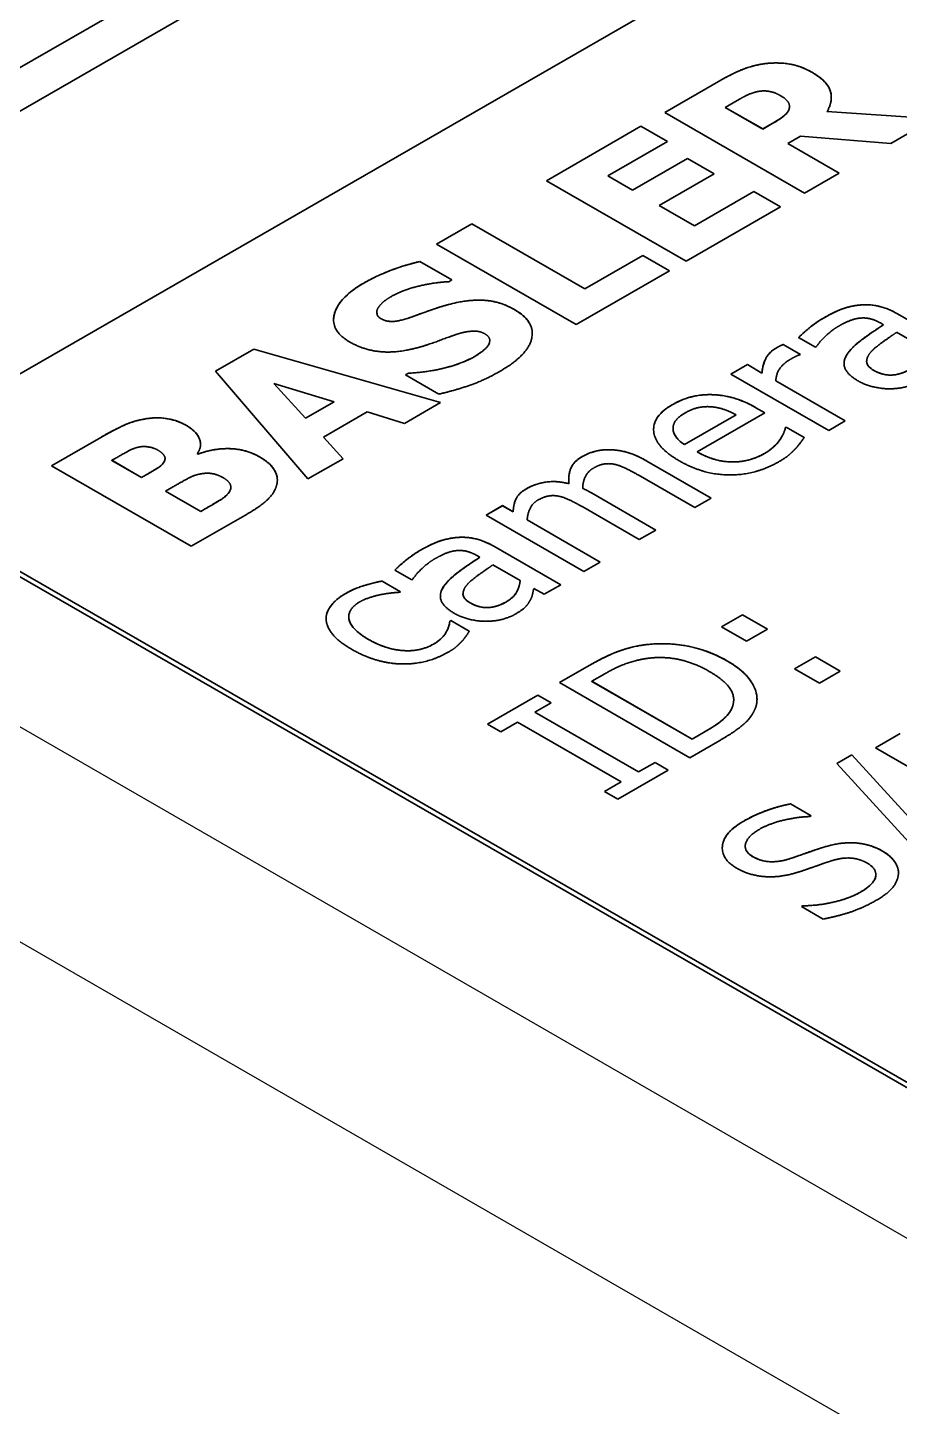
# Model space of a CAD drawing. Header units: millimetres. Extents: x 0 to 210, y 0 to 149.
# Drawn here: x 142.43 to 145.75, y 123.23 to 128.47 of the extents above; entities that cross this region are included whole.
import ezdxf

# ---------------------------------------------------------------- set-up
doc = ezdxf.new("R2010")
doc.units = ezdxf.units.MM
doc.header["$LTSCALE"] = 0.5
doc.layers.add('Sichtbar (ISO)', color=7, linetype='Continuous', lineweight=35)
doc.layers.add('Sichtbar schmal (ISO)', color=7, linetype='Continuous', lineweight=25)

msp = doc.modelspace()

# ---------------------------------------------------------------- linework, layer by layer
at = {"layer": 'Sichtbar (ISO)'}
for p, q in [((149.7785, 132.5598), (140.2326, 127.0626)), ((140.3757, 126.9801), (149.851, 132.4365)), ((142.1082, 126.9801), (149.8864, 131.4592)), ((145.2329, 128.3287), (145.2329, 128.3287)), ((144.8538, 128.1431), (145.067, 128.2659)), ((144.8539, 128.1431), (145.067, 128.2658)), ((145.1285, 128.1889), (145.0838, 128.1631)), ((145.3842, 127.8377), (144.8538, 128.1431)), ((145.0838, 128.1631), (145.2264, 128.081)), ((145.0838, 128.1631), (145.2264, 128.0809)), ((145.0838, 128.1631), (145.0838, 128.1631)), ((145.3277, 128.1658), (145.3277, 128.1659)), ((145.4701, 128.147), (145.4701, 128.1471)), ((145.4701, 128.1471), (145.8741, 128.1198)), ((145.4701, 128.147), (145.874, 128.1198)), ((144.4052, 127.8847), (144.7636, 128.0911)), ((144.4052, 127.8847), (144.7636, 128.0911)), ((144.7636, 128.0911), (144.8645, 128.0329)), ((144.7636, 128.0911), (144.7636, 128.0911)), ((144.7636, 128.0911), (144.8646, 128.033)), ((145.2264, 128.081), (145.2647, 128.103)), ((145.2264, 128.0809), (145.2647, 128.103)), ((145.2264, 128.0809), (145.2264, 128.081)), ((145.8741, 128.1198), (145.7121, 128.0265)), ((144.8646, 128.033), (144.6385, 127.9028)), ((145.37, 128.0538), (145.3218, 128.026)), ((145.3218, 128.026), (145.5165, 127.9139)), ((145.3218, 128.026), (145.3218, 128.026)), ((145.3218, 128.026), (145.5165, 127.9139)), ((145.7121, 128.0265), (145.37, 128.0538)), ((144.7318, 127.849), (144.9402, 127.9691)), ((144.7318, 127.8491), (144.9402, 127.9691)), ((144.9402, 127.9691), (145.0412, 127.9109)), ((144.9402, 127.9691), (144.9402, 127.9691)), ((144.9402, 127.9691), (145.0412, 127.911)), ((144.9355, 127.5793), (144.4052, 127.8847)), ((144.6385, 127.9028), (144.7318, 127.849)), ((144.6385, 127.9028), (144.6385, 127.9028)), ((144.6385, 127.9028), (144.7318, 127.8491)), ((145.0412, 127.911), (144.8328, 127.7909)), ((145.5165, 127.9139), (145.3842, 127.8377)), ((144.7318, 127.849), (144.7318, 127.8491)), ((144.9669, 127.7137), (145.1929, 127.8439)), ((144.9669, 127.7137), (145.1929, 127.8439)), ((145.1929, 127.8439), (145.2939, 127.7857)), ((145.1929, 127.8439), (145.1929, 127.8439)), ((145.1929, 127.8439), (145.2939, 127.7857)), ((144.8328, 127.7909), (144.9669, 127.7137)), ((144.8328, 127.7909), (144.9669, 127.7137)), ((144.8328, 127.7909), (144.8328, 127.7909)), ((145.2939, 127.7857), (144.9355, 127.5793)), ((143.9879, 127.6444), (144.1211, 127.7211)), ((143.9879, 127.6444), (144.1211, 127.7211)), ((144.1211, 127.7211), (144.5504, 127.4739)), ((144.1211, 127.7211), (144.1211, 127.7211)), ((144.1211, 127.7211), (144.5504, 127.4739)), ((144.9669, 127.7137), (144.9669, 127.7137)), ((144.5182, 127.339), (143.9879, 127.6444)), ((143.9247, 127.5778), (144.0458, 127.508)), ((143.9247, 127.5778), (143.9247, 127.5778)), ((143.9247, 127.5778), (144.0459, 127.5081)), ((144.5504, 127.4739), (144.7709, 127.6009)), ((144.5504, 127.4739), (144.7709, 127.6008)), ((144.7709, 127.6009), (144.8719, 127.5427)), ((144.7709, 127.6008), (144.7709, 127.6009)), ((144.7709, 127.6008), (144.8718, 127.5427)), ((144.0459, 127.5081), (144.0343, 127.5014)), ((144.8719, 127.5427), (144.5182, 127.339)), ((144.5504, 127.4739), (144.5504, 127.4739)), ((144.033, 127.4145), (144.033, 127.4145)), ((143.7609, 127.3858), (143.7609, 127.3858)), ((145.6849, 127.3379), (145.6729, 127.3448)), ((145.7379, 127.3795), (145.9918, 127.2333)), ((145.7379, 127.3794), (145.9917, 127.2332)), ((145.4262, 127.2527), (145.3624, 127.2894)), ((145.6849, 127.3379), (145.6849, 127.3379)), ((145.8377, 127.2499), (145.7346, 127.3093)), ((143.1485, 127.1611), (143.2938, 127.2447)), ((143.1485, 127.1611), (143.2938, 127.2447)), ((143.2938, 127.2447), (144.0033, 127.0425)), ((143.2938, 127.2447), (143.2938, 127.2447)), ((143.2938, 127.2447), (144.0033, 127.0425)), ((144.183, 127.2583), (144.183, 127.2583)), ((144.1896, 127.2782), (144.1896, 127.2782)), ((145.3042, 127.2628), (145.3692, 127.2254)), ((145.3042, 127.2628), (145.3042, 127.2628)), ((145.3042, 127.2628), (145.3692, 127.2254)), ((145.4298, 127.2547), (145.4262, 127.2527)), ((145.1053, 127.1506), (145.1679, 127.1866)), ((145.1053, 127.1506), (145.1679, 127.1866)), ((145.1679, 127.1866), (145.1679, 127.1866)), ((145.1679, 127.1866), (145.2232, 127.1547)), ((145.1679, 127.1866), (145.2232, 127.1547)), ((145.3692, 127.2254), (145.366, 127.2236)), ((145.5473, 127.2263), (145.5473, 127.2263)), ((145.6207, 127.1985), (145.6207, 127.1986)), ((143.4996, 126.7525), (143.1485, 127.1611)), ((143.8697, 127.1472), (143.8817, 127.1541)), ((143.8697, 127.1472), (143.8817, 127.1541)), ((143.996, 127.0745), (143.8697, 127.1472)), ((143.8817, 127.1541), (143.8817, 127.1541)), ((145.4767, 126.9367), (145.1053, 127.1506)), ((145.2232, 127.1547), (145.2232, 127.1547)), ((143.5993, 127.0455), (143.3699, 127.1153)), ((143.3699, 127.1153), (143.4906, 126.9829)), ((143.3699, 127.1153), (143.4906, 126.9828)), ((143.3699, 127.1153), (143.3699, 127.1153)), ((145.2758, 127.1245), (145.5393, 126.9727)), ((145.2758, 127.1244), (145.2758, 127.1245)), ((145.2758, 127.1244), (145.5393, 126.9727)), ((143.4906, 126.9829), (143.5993, 127.0455)), ((143.4906, 126.9828), (143.5993, 127.0455)), ((143.5993, 127.0455), (143.5993, 127.0455)), ((144.0033, 127.0425), (143.8662, 126.9636)), ((145.0315, 127.0725), (145.0315, 127.0725)), ((142.8812, 126.9804), (142.8812, 126.9804)), ((143.4906, 126.9828), (143.4906, 126.9829)), ((143.7248, 127.0069), (143.5581, 126.9109)), ((143.8662, 126.9636), (143.7248, 127.0069)), ((144.9292, 126.8829), (145.1253, 126.9958)), ((144.9292, 126.8828), (145.1253, 126.9958)), ((145.2341, 127.0034), (144.9769, 126.8554)), ((145.1253, 126.9958), (145.1253, 126.9958)), ((145.2, 127.0231), (145.2341, 127.0034)), ((145.2, 127.023), (145.234, 127.0034)), ((144.8855, 126.9431), (144.8855, 126.9431)), ((145.3119, 126.9466), (145.3155, 126.9487)), ((145.3119, 126.9466), (145.3155, 126.9487)), ((145.3119, 126.9466), (145.3119, 126.9466)), ((145.3155, 126.9487), (145.3836, 126.9094)), ((145.3155, 126.9487), (145.3155, 126.9487)), ((145.3155, 126.9487), (145.3837, 126.9094)), ((145.5393, 126.9727), (145.4767, 126.9367)), ((142.5262, 126.8027), (142.7132, 126.9104)), ((142.5263, 126.8027), (142.7132, 126.9103)), ((143.5581, 126.9109), (143.6329, 126.8292)), ((143.5581, 126.9108), (143.5581, 126.9109)), ((143.5581, 126.9108), (143.6328, 126.8292)), ((144.9292, 126.8828), (144.9292, 126.8829)), ((145.2926, 126.9027), (145.2926, 126.9027)), ((142.7643, 126.8285), (142.7553, 126.8233)), ((142.7553, 126.8233), (142.8679, 126.7584)), ((142.7553, 126.8232), (142.7553, 126.8233)), ((142.7553, 126.8232), (142.8679, 126.7584)), ((142.9569, 126.8304), (142.9569, 126.8304)), ((143.0785, 126.848), (143.0811, 126.8465)), ((143.0785, 126.848), (143.0785, 126.848)), ((143.0785, 126.848), (143.0811, 126.8465)), ((143.0811, 126.8465), (143.0811, 126.8465)), ((143.6329, 126.8292), (143.4996, 126.7525)), ((144.6492, 126.8634), (144.6492, 126.8635)), ((144.786, 126.8207), (145.0307, 126.6798)), ((144.786, 126.8207), (145.0307, 126.6798)), ((144.9769, 126.8553), (144.9769, 126.8554)), ((143.0566, 126.4973), (142.5262, 126.8027)), ((142.8679, 126.7584), (142.8846, 126.7681)), ((142.8679, 126.7584), (142.8846, 126.768)), ((142.9526, 126.8165), (142.9526, 126.8166)), ((144.9681, 126.6438), (144.7531, 126.7676)), ((142.8679, 126.7584), (142.8679, 126.7584)), ((142.9831, 126.7203), (142.9586, 126.7062)), ((143.2069, 126.7211), (143.2069, 126.7212)), ((144.4904, 126.7345), (144.4904, 126.7346)), ((144.5425, 126.717), (144.5425, 126.717)), ((142.9586, 126.7062), (143.0922, 126.6292)), ((142.9586, 126.7062), (143.0922, 126.6292)), ((142.9586, 126.7062), (142.9586, 126.7062)), ((143.201, 126.7037), (143.201, 126.7037)), ((144.5754, 126.6995), (144.8201, 126.5586)), ((144.5754, 126.6994), (144.8201, 126.5585)), ((145.0307, 126.6798), (144.9681, 126.6438)), ((143.2684, 126.6193), (143.0566, 126.4973)), ((143.0922, 126.6292), (143.0995, 126.6334)), ((143.0922, 126.6292), (143.0995, 126.6334)), ((143.0922, 126.6292), (143.0922, 126.6292)), ((144.1755, 126.6151), (144.2381, 126.6512)), ((144.1755, 126.6151), (144.2381, 126.6511)), ((144.5469, 126.4013), (144.1755, 126.6151)), ((144.2381, 126.6511), (144.2381, 126.6512)), ((144.2381, 126.6512), (144.279, 126.6276)), ((144.2381, 126.6511), (144.279, 126.6276)), ((144.279, 126.6276), (144.279, 126.6276)), ((144.7575, 126.5225), (144.5425, 126.6463)), ((147.5883, 123.4171), (142.1082, 126.5729)), ((144.3319, 126.5971), (144.6095, 126.4373)), ((144.3319, 126.5971), (144.3319, 126.5971)), ((144.3319, 126.5971), (144.6095, 126.4373)), ((144.8201, 126.5586), (144.7575, 126.5225)), ((142.1082, 126.5525), (147.5883, 123.3967)), ((144.1522, 126.4553), (144.1402, 126.4622)), ((144.1522, 126.4553), (144.1522, 126.4553)), ((144.2052, 126.4969), (144.4591, 126.3507)), ((144.2052, 126.4968), (144.4591, 126.3506)), ((143.8935, 126.3701), (143.8298, 126.4068)), ((144.3051, 126.3673), (144.202, 126.4267)), ((144.6095, 126.4373), (144.5469, 126.4013)), ((143.7812, 126.3649), (143.7812, 126.365)), ((143.7812, 126.365), (143.8514, 126.3246)), ((143.7812, 126.3649), (143.8514, 126.3245)), ((143.8971, 126.3722), (143.8935, 126.3701)), ((144.3051, 126.3673), (144.3051, 126.3673)), ((144.4591, 126.3507), (144.3965, 126.3146)), ((143.8514, 126.3246), (143.8478, 126.3225)), ((144.0147, 126.3437), (144.0147, 126.3437)), ((144.0881, 126.3159), (144.0881, 126.316)), ((144.3965, 126.3146), (144.3572, 126.3373)), ((143.6543, 126.2298), (143.6543, 126.2299)), ((144.0379, 126.213), (144.0415, 126.2151)), ((144.0379, 126.213), (144.0415, 126.215)), ((144.0379, 126.213), (144.0379, 126.213)), ((144.0415, 126.215), (144.0415, 126.2151)), ((144.0415, 126.2151), (144.1117, 126.1747)), ((144.0415, 126.215), (144.1117, 126.1746)), ((145.0699, 126.1916), (145.1493, 126.2373)), ((145.0699, 126.1916), (145.1493, 126.2373)), ((145.1646, 126.1371), (145.0699, 126.1916)), ((145.1493, 126.2373), (145.244, 126.1828)), ((145.1493, 126.2373), (145.1493, 126.2373)), ((145.1493, 126.2373), (145.2439, 126.1828)), ((145.244, 126.1828), (145.1646, 126.1371)), ((144.4542, 125.9793), (144.5669, 126.0442)), ((144.4542, 125.9793), (144.5669, 126.0442)), ((145.3467, 126.0322), (145.4261, 126.0779)), ((145.3467, 126.0322), (145.4261, 126.0779)), ((145.4413, 125.9777), (145.3467, 126.0322)), ((145.4261, 126.0779), (145.5207, 126.0234)), ((145.4261, 126.0779), (145.4261, 126.0779)), ((145.4261, 126.0779), (145.5207, 126.0234)), ((144.6271, 126.0133), (144.5769, 125.9844)), ((144.5769, 125.9844), (144.958, 125.7649)), ((144.5769, 125.9843), (144.5769, 125.9844)), ((144.5769, 125.9843), (144.958, 125.7649)), ((145.5207, 126.0234), (145.4413, 125.9777)), ((144.181, 125.822), (144.3728, 125.9324)), ((144.1811, 125.822), (144.3728, 125.9324)), ((144.3728, 125.9324), (144.4233, 125.9033)), ((144.3728, 125.9324), (144.3728, 125.9324)), ((144.3728, 125.9324), (144.4233, 125.9033)), ((144.9492, 125.6943), (144.4542, 125.9793)), ((144.4233, 125.9033), (144.3603, 125.867)), ((145.112, 125.8915), (145.112, 125.8915)), ((145.1159, 125.9143), (145.1159, 125.9144)), ((144.2945, 125.8292), (144.2316, 125.7929)), ((144.6884, 125.6023), (144.2945, 125.8292)), ((144.3603, 125.867), (144.7542, 125.6402)), ((144.3603, 125.867), (144.3603, 125.867)), ((144.3603, 125.867), (144.7542, 125.6402)), ((144.2316, 125.7929), (144.181, 125.822)), ((144.958, 125.7649), (145.0081, 125.7938)), ((144.958, 125.7649), (145.0081, 125.7938)), ((145.6546, 125.732), (145.7481, 125.7858)), ((145.6547, 125.732), (145.7481, 125.7858)), ((145.0631, 125.7599), (144.9492, 125.6943)), ((144.958, 125.7649), (144.958, 125.7649)), ((146.1496, 125.4469), (145.6546, 125.732)), ((144.7542, 125.6402), (144.8172, 125.6765)), ((144.7542, 125.6402), (144.8172, 125.6764)), ((144.8172, 125.6764), (144.8172, 125.6765)), ((144.8172, 125.6765), (144.8677, 125.6474)), ((144.8172, 125.6764), (144.8677, 125.6474)), ((145.507, 125.6724), (145.564, 125.7052)), ((145.507, 125.6724), (145.564, 125.7051)), ((145.9386, 125.2016), (145.507, 125.6724)), ((145.564, 125.7051), (145.564, 125.7052)), ((145.564, 125.7052), (145.9948, 125.234)), ((145.564, 125.7051), (145.9947, 125.234)), ((144.8677, 125.6474), (144.676, 125.537)), ((144.7542, 125.6402), (144.7542, 125.6402)), ((144.6255, 125.566), (144.6884, 125.6023)), ((144.6255, 125.5661), (144.6884, 125.6023)), ((144.676, 125.537), (144.6255, 125.5661)), ((144.6884, 125.6023), (144.6884, 125.6023)), ((145.3313, 125.519), (145.4099, 125.4737)), ((145.3313, 125.519), (145.3313, 125.519)), ((145.3313, 125.519), (145.4099, 125.4737)), ((145.4099, 125.4737), (145.4051, 125.471)), ((145.1597, 125.3583), (145.1597, 125.3583)), ((145.6557, 125.2507), (145.6557, 125.2507)), ((145.3734, 125.1293), (145.3783, 125.1321)), ((145.4561, 125.0817), (145.3734, 125.1293)), ((145.3735, 125.1293), (145.3783, 125.1321)), ((145.3783, 125.1321), (145.3783, 125.1321))]:
    msp.add_line(p, q, dxfattribs=at)
msp.add_ellipse((140.0912, 126.714), major_axis=(-3.4773, -6.0384), ratio=0.578093, start_param=3.160146, end_param=6.264632, dxfattribs=at)
for points, knots in [([(145.067, 128.2658), (145.1109, 128.2911), (145.1391, 128.3026), (145.1749, 128.3172), (145.2026, 128.3245), (145.2329, 128.3287)], [-0.02633194, -0.02633194, -0.02633194, -0.02633194, -0.01864917, -0.01864917, 0, 0, 0, 0]), ([(145.2329, 128.3287), (145.2518, 128.3311), (145.271, 128.332), (145.3208, 128.33), (145.3418, 128.3249), (145.3718, 128.3172), (145.3934, 128.3075), (145.4121, 128.2967)], [-0.02212042, -0.02212042, -0.02212042, -0.02212042, -0.01969715, -0.01969715, -0.01586883, -0.01586883, 0, 0, 0, 0]), ([(145.4121, 128.2967), (145.4338, 128.2843), (145.4531, 128.2701), (145.4749, 128.2443), (145.4838, 128.2302), (145.4863, 128.2066), (145.4865, 128.2037), (145.4865, 128.2007)], [-0.07820456, -0.07820456, -0.07820456, -0.07820456, -0.04380744, -0.04380744, -0.02235076, -0.02235076, -0.01924056, -0.01924056, -0.01924056, -0.01924056]), ([(145.2647, 128.103), (145.3026, 128.1248), (145.3141, 128.1371), (145.3222, 128.1462), (145.3258, 128.1525), (145.327, 128.1591)], [-0.01066356, -0.01066356, -0.01066356, -0.01066356, -0.00698815, -0.00698815, 0, 0, 0, 0]), ([(143.7111, 127.4959), (143.7531, 127.5201), (143.7919, 127.5358), (143.8493, 127.5576), (143.8862, 127.5692), (143.9247, 127.5778)], [-0.04127911, -0.04127911, -0.04127911, -0.04127911, -0.02474, -0.02474, 0, 0, 0, 0]), ([(143.5967, 127.3561), (143.5967, 127.3567), (143.5967, 127.3572), (143.5971, 127.3759), (143.6039, 127.3984), (143.642, 127.4499), (143.6738, 127.4744), (143.7111, 127.4959)], [-0.05911222, -0.05911222, -0.05911222, -0.05911222, -0.05830414, -0.05830414, -0.03162679, -0.03162679, 0, 0, 0, 0]), ([(143.901, 127.3702), (143.922, 127.3778), (143.9431, 127.3854), (143.9862, 127.4008), (144.0097, 127.408), (144.033, 127.4145)], [-0.03043191, -0.03043191, -0.03043191, -0.03043191, -0.0155326, -0.0155326, 0, 0, 0, 0]), ([(144.033, 127.4145), (144.0528, 127.4198), (144.0737, 127.4243), (144.1134, 127.4299), (144.1323, 127.4314), (144.1727, 127.4311), (144.1933, 127.4288), (144.2406, 127.417), (144.2638, 127.4068), (144.284, 127.3952)], [-0.05742272, -0.05742272, -0.05742272, -0.05742272, -0.04326426, -0.04326426, -0.03095566, -0.03095566, -0.01711897, -0.01711897, 0, 0, 0, 0]), ([(144.284, 127.3952), (144.2957, 127.3884), (144.3063, 127.3811), (144.3242, 127.3656), (144.3315, 127.3577), (144.3468, 127.3349), (144.3512, 127.3201), (144.3512, 127.3048)], [-0.12284855, -0.12284855, -0.12284855, -0.12284855, -0.10612901, -0.10612901, -0.09029004, -0.09029004, -0.0634258, -0.0634258, -0.0634258, -0.0634258]), ([(145.4591, 127.3644), (145.4903, 127.3824), (145.5147, 127.3932), (145.5545, 127.4067), (145.5758, 127.4111), (145.5987, 127.4129)], [-0.02767211, -0.02767211, -0.02767211, -0.02767211, -0.01384626, -0.01384626, 0, 0, 0, 0]), ([(145.5987, 127.4129), (145.6104, 127.4139), (145.6222, 127.414), (145.6455, 127.4123), (145.6569, 127.4105), (145.6946, 127.4015), (145.718, 127.3909), (145.7379, 127.3794)], [-0.03229113, -0.03229113, -0.03229113, -0.03229113, -0.02445745, -0.02445745, -0.01684085, -0.01684085, 0, 0, 0, 0]), ([(143.7609, 127.3858), (143.7609, 127.3849), (143.7609, 127.3841), (143.7615, 127.3775), (143.7634, 127.3737), (143.7681, 127.3671), (143.7721, 127.3637), (143.7773, 127.3608)], [-0.0078737, -0.0078737, -0.0078737, -0.0078737, -0.007410233, -0.007410233, -0.004354888, -0.004354888, 0, 0, 0, 0]), ([(143.7773, 127.3608), (143.7818, 127.3581), (143.7869, 127.3558), (143.7978, 127.3524), (143.8034, 127.3512), (143.8189, 127.3497), (143.8271, 127.3505), (143.8501, 127.3535), (143.8737, 127.3603), (143.901, 127.3702)], [-0.03159333, -0.03159333, -0.03159333, -0.03159333, -0.02802741, -0.02802741, -0.02472175, -0.02472175, -0.01934154, -0.01934154, 0, 0, 0, 0]), ([(145.3624, 127.2894), (145.3752, 127.3024), (145.396, 127.3198), (145.4183, 127.3386), (145.4376, 127.352), (145.4591, 127.3644)], [-0.02365142, -0.02365142, -0.02365142, -0.02365142, -0.01824551, -0.01824551, 0, 0, 0, 0]), ([(145.5473, 127.2263), (145.5639, 127.2522), (145.5911, 127.2726), (145.6277, 127.2999), (145.6561, 127.3193), (145.6849, 127.3379)], [-0.03594702, -0.03594702, -0.03594702, -0.03594702, -0.02593098, -0.02593098, 0, 0, 0, 0]), ([(144.1331, 127.2177), (144.1452, 127.2247), (144.1588, 127.2349), (144.1723, 127.2457), (144.179, 127.2522), (144.183, 127.2583)], [-0.01228092, -0.01228092, -0.01228092, -0.01228092, -0.00682803, -0.00682803, 0, 0, 0, 0]), ([(144.183, 127.2583), (144.1853, 127.2617), (144.1871, 127.2653), (144.1891, 127.272), (144.1896, 127.2751), (144.1896, 127.2782)], [-0.0216712, -0.0216712, -0.0216712, -0.0216712, -0.01596068, -0.01596068, -0.0111088, -0.0111088, -0.0111088, -0.0111088]), ([(145.2232, 127.1547), (145.2269, 127.1921), (145.237, 127.2114), (145.2544, 127.2334), (145.2642, 127.2421), (145.277, 127.2494)], [-0.02518167, -0.02518167, -0.02518167, -0.02518167, -0.01080812, -0.01080812, 0, 0, 0, 0]), ([(145.277, 127.2494), (145.2847, 127.2539), (145.289, 127.2561), (145.2957, 127.2594), (145.3, 127.2612), (145.3042, 127.2628)], [-0.005226401, -0.005226401, -0.005226401, -0.005226401, -0.003044022, -0.003044022, 0, 0, 0, 0]), ([(143.8817, 127.1541), (143.9461, 127.1571), (143.9945, 127.1674), (144.0662, 127.1864), (144.1024, 127.2001), (144.1331, 127.2177)], [-0.0473825, -0.0473825, -0.0473825, -0.0473825, -0.0260229, -0.0260229, 0, 0, 0, 0]), ([(145.6207, 127.1985), (145.6207, 127.1984), (145.6207, 127.1982), (145.6208, 127.1925), (145.6229, 127.1872), (145.6317, 127.1755), (145.6395, 127.1695), (145.6484, 127.1644)], [-0.01350109, -0.01350109, -0.01350109, -0.01350109, -0.01336056, -0.01336056, -0.00759544, -0.00759544, 0, 0, 0, 0]), ([(145.6484, 127.1644), (145.6543, 127.161), (145.6607, 127.1579), (145.6737, 127.1528), (145.6802, 127.1508), (145.6957, 127.1476), (145.7046, 127.1467), (145.7208, 127.1471), (145.7312, 127.1479), (145.7588, 127.1552), (145.7721, 127.1613), (145.7836, 127.1679)], [-0.04853956, -0.04853956, -0.04853956, -0.04853956, -0.03841106, -0.03841106, -0.02944003, -0.02944003, -0.01823388, -0.01823388, -0.00971851, -0.00971851, 0, 0, 0, 0]), ([(144.8118, 126.9406), (144.8118, 126.941), (144.8118, 126.9414), (144.8121, 126.9581), (144.8174, 126.9738), (144.8407, 127.006), (144.8597, 127.0211), (144.8827, 127.0343)], [-0.03684647, -0.03684647, -0.03684647, -0.03684647, -0.03641356, -0.03641356, -0.01948952, -0.01948952, 0, 0, 0, 0]), ([(144.8827, 127.0343), (144.8951, 127.0415), (144.9085, 127.0481), (144.934, 127.0581), (144.9482, 127.0628), (144.9864, 127.071), (145.0086, 127.073), (145.0315, 127.0725)], [-0.03869905, -0.03869905, -0.03869905, -0.03869905, -0.02447399, -0.02447399, -0.01373734, -0.01373734, 0, 0, 0, 0]), ([(145.0315, 127.0725), (145.0455, 127.0722), (145.0593, 127.0711), (145.0907, 127.0664), (145.1054, 127.0626), (145.1458, 127.0514), (145.1751, 127.0373), (145.2, 127.023)], [-0.0312227, -0.0312227, -0.0312227, -0.0312227, -0.02685357, -0.02685357, -0.02106877, -0.02106877, 0, 0, 0, 0]), ([(142.7132, 126.9103), (142.7647, 126.94), (142.7913, 126.9524), (142.829, 126.9684), (142.854, 126.9757), (142.8812, 126.9804)], [-0.02815327, -0.02815327, -0.02815327, -0.02815327, -0.01703231, -0.01703231, 0, 0, 0, 0]), ([(142.8812, 126.9804), (142.8978, 126.9834), (142.9149, 126.985), (142.9424, 126.9844), (142.9594, 126.9833), (143.0021, 126.9731), (143.0213, 126.965), (143.0381, 126.9554)], [-0.05073411, -0.05073411, -0.05073411, -0.05073411, -0.02776028, -0.02776028, -0.01424676, -0.01424676, 0, 0, 0, 0]), ([(143.0381, 126.9554), (143.0472, 126.9501), (143.0556, 126.9444), (143.0697, 126.9322), (143.0754, 126.9259), (143.0849, 126.912), (143.0915, 126.8997), (143.0916, 126.8845), (143.0916, 126.8845), (143.0916, 126.8845)], [-0.05873866, -0.05873866, -0.05873866, -0.05873866, -0.04356786, -0.04356786, -0.02902639, -0.02902639, -0.0132109, -0.0132109, -0.01319626, -0.01319626, -0.01319626, -0.01319626]), ([(144.8855, 126.9431), (144.886, 126.9324), (144.8896, 126.9219), (144.9025, 126.9045), (144.9118, 126.8947), (144.9292, 126.8828)], [-0.03746271, -0.03746271, -0.03746271, -0.03746271, -0.0161752, -0.0161752, 0, 0, 0, 0]), ([(145.2926, 126.9027), (145.2996, 126.914), (145.3035, 126.9218), (145.3086, 126.9338), (145.3109, 126.9404), (145.3119, 126.9466)], [-0.01283532, -0.01283532, -0.01283532, -0.01283532, -0.00646856, -0.00646856, 0, 0, 0, 0]), ([(145.2328, 126.8493), (145.252, 126.8603), (145.2633, 126.8703), (145.2779, 126.8839), (145.2863, 126.8931), (145.2926, 126.9027)], [-0.01663413, -0.01663413, -0.01663413, -0.01663413, -0.01067031, -0.01067031, 0, 0, 0, 0]), ([(143.0811, 126.8465), (143.0989, 126.8532), (143.118, 126.8588), (143.1572, 126.8659), (143.1766, 126.8677), (143.2104, 126.8675), (143.2306, 126.8665), (143.2784, 126.8546), (143.2995, 126.8454), (143.3179, 126.8349)], [-0.07700428, -0.07700428, -0.07700428, -0.07700428, -0.05326514, -0.05326514, -0.03120516, -0.03120516, -0.01560162, -0.01560162, 0, 0, 0, 0]), ([(143.3179, 126.8349), (143.3317, 126.8269), (143.3442, 126.8181), (143.3638, 126.7994), (143.3705, 126.7903), (143.3806, 126.7695), (143.3832, 126.7588), (143.3832, 126.7479)], [-0.03893306, -0.03893306, -0.03893306, -0.03893306, -0.02715307, -0.02715307, -0.01613767, -0.01613767, -0.00467434, -0.00467434, -0.00467434, -0.00467434]), ([(144.4896, 126.7501), (144.4896, 126.7584), (144.4903, 126.7667), (144.4954, 126.7923), (144.502, 126.8026), (144.5133, 126.8184), (144.5248, 126.8283), (144.5397, 126.8369)], [-0.02027731, -0.02027731, -0.02027731, -0.02027731, -0.01785925, -0.01785925, -0.01262487, -0.01262487, 0, 0, 0, 0]), ([(144.5397, 126.8369), (144.5489, 126.8422), (144.559, 126.847), (144.5786, 126.8544), (144.5896, 126.8579), (144.6175, 126.8632), (144.6332, 126.8641), (144.6492, 126.8634)], [-0.02753293, -0.02753293, -0.02753293, -0.02753293, -0.01761057, -0.01761057, -0.00963101, -0.00963101, 0, 0, 0, 0]), ([(144.6492, 126.8634), (144.6601, 126.863), (144.6709, 126.8619), (144.6948, 126.8578), (144.7064, 126.8548), (144.7394, 126.8451), (144.7638, 126.8335), (144.786, 126.8207)], [-0.02967983, -0.02967983, -0.02967983, -0.02967983, -0.02493567, -0.02493567, -0.01888334, -0.01888334, 0, 0, 0, 0]), ([(144.9769, 126.8553), (144.9891, 126.8483), (145.0023, 126.8417), (145.0288, 126.8311), (145.0421, 126.8268), (145.0787, 126.8183), (145.0982, 126.817), (145.1334, 126.8172), (145.1523, 126.8196), (145.194, 126.8299), (145.2147, 126.8389), (145.2328, 126.8493)], [-0.04894406, -0.04894406, -0.04894406, -0.04894406, -0.04234185, -0.04234185, -0.03651351, -0.03651351, -0.02718685, -0.02718685, -0.0153815, -0.0153815, 0, 0, 0, 0]), ([(142.8846, 126.768), (142.8992, 126.7764), (142.9203, 126.7887), (142.9352, 126.7981), (142.9449, 126.8043), (142.9526, 126.8165)], [-0.05768855, -0.05768855, -0.05768855, -0.05768855, -0.01354817, -0.01354817, 0, 0, 0, 0]), ([(144.279, 126.6276), (144.279, 126.6452), (144.2819, 126.668), (144.303, 126.6976), (144.3146, 126.7072), (144.3291, 126.7156)], [-0.03329667, -0.03329667, -0.03329667, -0.03329667, -0.01236247, -0.01236247, 0, 0, 0, 0]), ([(144.3291, 126.7156), (144.338, 126.7207), (144.3476, 126.7253), (144.368, 126.7329), (144.3786, 126.736), (144.4087, 126.7422), (144.4236, 126.7427), (144.4538, 126.7421), (144.4727, 126.739), (144.4904, 126.7345)], [-0.02603332, -0.02603332, -0.02603332, -0.02603332, -0.02197534, -0.02197534, -0.01812863, -0.01812863, -0.01161724, -0.01161724, 0, 0, 0, 0]), ([(144.5425, 126.717), (144.5486, 126.7139), (144.5548, 126.7107), (144.563, 126.7065), (144.5695, 126.7028), (144.5754, 126.6994)], [-0.006591695, -0.006591695, -0.006591695, -0.006591695, -0.005026853, -0.005026853, 0, 0, 0, 0]), ([(143.0995, 126.6334), (143.1156, 126.6427), (143.1525, 126.664), (143.1752, 126.6779), (143.1895, 126.6868), (143.201, 126.7037)], [-0.08583698, -0.08583698, -0.08583698, -0.08583698, -0.01894545, -0.01894545, 0, 0, 0, 0]), ([(143.9264, 126.4818), (143.9576, 126.4998), (143.9821, 126.5106), (144.0218, 126.5241), (144.0432, 126.5285), (144.066, 126.5303)], [-0.02767211, -0.02767211, -0.02767211, -0.02767211, -0.01384626, -0.01384626, 0, 0, 0, 0]), ([(144.066, 126.5303), (144.0778, 126.5313), (144.0896, 126.5314), (144.1128, 126.5297), (144.1243, 126.5279), (144.162, 126.5189), (144.1853, 126.5083), (144.2052, 126.4968)], [-0.03229113, -0.03229113, -0.03229113, -0.03229113, -0.02445745, -0.02445745, -0.01684085, -0.01684085, 0, 0, 0, 0]), ([(143.8298, 126.4068), (143.8426, 126.4198), (143.8634, 126.4372), (143.8857, 126.456), (143.9049, 126.4694), (143.9264, 126.4818)], [-0.02365142, -0.02365142, -0.02365142, -0.02365142, -0.01824551, -0.01824551, 0, 0, 0, 0]), ([(144.0147, 126.3437), (144.0312, 126.3696), (144.0584, 126.39), (144.0951, 126.4173), (144.1235, 126.4367), (144.1522, 126.4553)], [-0.03594702, -0.03594702, -0.03594702, -0.03594702, -0.02593098, -0.02593098, 0, 0, 0, 0]), ([(143.6432, 126.3183), (143.6727, 126.3353), (143.6997, 126.3439), (143.7332, 126.3542), (143.757, 126.3604), (143.7812, 126.3649)], [-0.02280451, -0.02280451, -0.02280451, -0.02280451, -0.01525855, -0.01525855, 0, 0, 0, 0]), ([(144.2509, 126.2853), (144.2604, 126.2907), (144.2687, 126.2966), (144.2825, 126.3095), (144.2878, 126.3162), (144.2955, 126.3303), (144.3032, 126.3455), (144.3051, 126.3673)], [-0.06898773, -0.06898773, -0.06898773, -0.06898773, -0.04542697, -0.04542697, -0.02270849, -0.02270849, 0, 0, 0, 0]), ([(143.5686, 126.2172), (143.5678, 126.2261), (143.5689, 126.235), (143.5754, 126.2552), (143.5815, 126.2643), (143.5994, 126.2884), (143.619, 126.3043), (143.6432, 126.3183)], [-0.03243457, -0.03243457, -0.03243457, -0.03243457, -0.02727492, -0.02727492, -0.02058794, -0.02058794, 0, 0, 0, 0]), ([(144.0881, 126.3159), (144.0881, 126.3158), (144.0881, 126.3156), (144.0882, 126.3099), (144.0902, 126.3046), (144.099, 126.2929), (144.1068, 126.2869), (144.1157, 126.2818)], [-0.01350109, -0.01350109, -0.01350109, -0.01350109, -0.01336056, -0.01336056, -0.00759544, -0.00759544, 0, 0, 0, 0]), ([(144.1157, 126.2818), (144.1216, 126.2784), (144.128, 126.2753), (144.141, 126.2702), (144.1475, 126.2682), (144.1631, 126.265), (144.172, 126.2641), (144.1882, 126.2645), (144.1985, 126.2653), (144.2262, 126.2726), (144.2395, 126.2787), (144.2509, 126.2853)], [-0.04853956, -0.04853956, -0.04853956, -0.04853956, -0.03841106, -0.03841106, -0.02944003, -0.02944003, -0.01823388, -0.01823388, -0.00971851, -0.00971851, 0, 0, 0, 0]), ([(143.6543, 126.2298), (143.6543, 126.2288), (143.6544, 126.2277), (143.6554, 126.2114), (143.6631, 126.1989), (143.684, 126.1728), (143.7059, 126.157), (143.7295, 126.1434)], [-0.03069373, -0.03069373, -0.03069373, -0.03069373, -0.02999186, -0.02999186, -0.02000025, -0.02000025, 0, 0, 0, 0]), ([(143.9758, 126.1254), (143.9858, 126.1312), (143.9947, 126.1375), (144.0131, 126.154), (144.0187, 126.1622), (144.0311, 126.1813), (144.0368, 126.1969), (144.0379, 126.213)], [-0.02431034, -0.02431034, -0.02431034, -0.02431034, -0.02116172, -0.02116172, -0.01678154, -0.01678154, 0, 0, 0, 0]), ([(143.7295, 126.1434), (143.7441, 126.135), (143.76, 126.1271), (143.7918, 126.1146), (143.8077, 126.1096), (143.8482, 126.1011), (143.8671, 126.1004), (143.8955, 126.1004), (143.9116, 126.1023), (143.9455, 126.1105), (143.9616, 126.1173), (143.9758, 126.1254)], [-0.03962674, -0.03962674, -0.03962674, -0.03962674, -0.03393945, -0.03393945, -0.02900518, -0.02900518, -0.0220567, -0.0220567, -0.01197259, -0.01197259, 0, 0, 0, 0]), ([(144.5669, 126.0442), (144.6335, 126.0825), (144.671, 126.0959), (144.7169, 126.1113), (144.7495, 126.1196), (144.7835, 126.1236)], [-0.03191119, -0.03191119, -0.03191119, -0.03191119, -0.02084103, -0.02084103, 0, 0, 0, 0]), ([(144.7835, 126.1236), (144.8136, 126.1271), (144.8439, 126.1281), (144.9016, 126.1246), (144.9326, 126.1207), (145.0129, 126.101), (145.0554, 126.0826), (145.0924, 126.0613)], [-0.07594697, -0.07594697, -0.07594697, -0.07594697, -0.05232747, -0.05232747, -0.03137371, -0.03137371, 0, 0, 0, 0]), ([(145.0924, 126.0613), (145.1202, 126.0452), (145.1442, 126.0274), (145.1848, 125.9841), (145.1945, 125.9631), (145.2027, 125.9373), (145.2044, 125.9268), (145.2044, 125.9164)], [-0.05268492, -0.05268492, -0.05268492, -0.05268492, -0.03886419, -0.03886419, -0.02267453, -0.02267453, -0.01158908, -0.01158908, -0.01158908, -0.01158908]), ([(145.0081, 125.7938), (145.0504, 125.8181), (145.0705, 125.8352), (145.0959, 125.8584), (145.1068, 125.8743), (145.112, 125.8915)], [-0.0285717, -0.0285717, -0.0285717, -0.0285717, -0.01814093, -0.01814093, 0, 0, 0, 0]), ([(145.152, 125.4527), (145.1884, 125.4736), (145.2195, 125.4861), (145.2679, 125.5038), (145.2987, 125.5126), (145.3313, 125.519)], [-0.03442682, -0.03442682, -0.03442682, -0.03442682, -0.0206597, -0.0206597, 0, 0, 0, 0]), ([(145.0726, 125.3511), (145.0726, 125.3512), (145.0726, 125.3513), (145.0727, 125.3647), (145.0761, 125.3821), (145.1045, 125.4209), (145.1262, 125.4378), (145.152, 125.4527)], [-0.04405859, -0.04405859, -0.04405859, -0.04405859, -0.04385962, -0.04385962, -0.0218712, -0.0218712, 0, 0, 0, 0]), ([(145.1597, 125.3583), (145.1597, 125.358), (145.1597, 125.3577), (145.1599, 125.3505), (145.1621, 125.3438), (145.1718, 125.3303), (145.1795, 125.3241), (145.1889, 125.3187)], [-0.01551112, -0.01551112, -0.01551112, -0.01551112, -0.01520106, -0.01520106, -0.00799889, -0.00799889, 0, 0, 0, 0]), ([(145.3305, 125.3115), (145.3571, 125.3204), (145.3878, 125.3312), (145.4143, 125.3406), (145.4375, 125.3486), (145.4581, 125.355)], [-0.01881174, -0.01881174, -0.01881174, -0.01881174, -0.0140439, -0.0140439, 0, 0, 0, 0]), ([(145.4581, 125.355), (145.4749, 125.3601), (145.4926, 125.3645), (145.5269, 125.3701), (145.5433, 125.3716), (145.5852, 125.3716), (145.6052, 125.3679), (145.6425, 125.3588), (145.6631, 125.3501), (145.6811, 125.3397)], [-0.03684111, -0.03684111, -0.03684111, -0.03684111, -0.03011801, -0.03011801, -0.0242507, -0.0242507, -0.01530085, -0.01530085, 0, 0, 0, 0]), ([(145.1889, 125.3187), (145.1965, 125.3144), (145.2048, 125.3104), (145.2221, 125.3044), (145.2309, 125.3022), (145.2462, 125.3), (145.2592, 125.2986), (145.2961, 125.3018), (145.3141, 125.3061), (145.3305, 125.3115)], [-0.05833418, -0.05833418, -0.05833418, -0.05833418, -0.03938496, -0.03938496, -0.02238487, -0.02238487, -0.01137512, -0.01137512, 0, 0, 0, 0]), ([(145.6811, 125.3397), (145.6919, 125.3335), (145.7013, 125.3267), (145.7189, 125.3106), (145.7254, 125.3021), (145.7382, 125.2816), (145.7422, 125.2677), (145.7413, 125.2534)], [-0.02935777, -0.02935777, -0.02935777, -0.02935777, -0.02270831, -0.02270831, -0.01494996, -0.01494996, -0.00001414, -0.00001414, -0.00001414, -0.00001414]), ([(145.5953, 125.1831), (145.6067, 125.1897), (145.6177, 125.1969), (145.635, 125.211), (145.642, 125.218), (145.6538, 125.2351), (145.6557, 125.2434), (145.6557, 125.2507)], [-0.03684911, -0.03684911, -0.03684911, -0.03684911, -0.0302191, -0.0302191, -0.02458235, -0.02458235, -0.01710824, -0.01710824, -0.01710824, -0.01710824]), ([(145.3783, 125.1321), (145.4015, 125.1325), (145.4245, 125.1342), (145.4718, 125.1408), (145.4937, 125.1455), (145.5432, 125.1588), (145.5715, 125.1694), (145.5953, 125.1831)], [-0.04434169, -0.04434169, -0.04434169, -0.04434169, -0.03277333, -0.03277333, -0.02019444, -0.02019444, 0, 0, 0, 0])]:
    msp.add_open_spline(points, degree=3, knots=knots, dxfattribs=at)
for points, degree in [([(145.067, 128.2659), (145.1113, 128.2913), (145.1878, 128.3225), (145.2329, 128.3287)], 2), ([(145.2329, 128.3287), (145.2793, 128.3347), (145.3691, 128.3215), (145.4121, 128.2968)], 2), ([(145.4121, 128.2968), (145.4727, 128.2619), (145.4938, 128.1864), (145.4701, 128.1471)], 2), ([(145.2024, 128.222), (145.1848, 128.2178), (145.1512, 128.202), (145.1285, 128.1889)], 2), ([(145.2922, 128.2084), (145.272, 128.2201), (145.2277, 128.2277), (145.2024, 128.222)], 2), ([(145.327, 128.1592), (145.3296, 128.1726), (145.3145, 128.1956), (145.2922, 128.2084)], 2), ([(145.2647, 128.103), (145.2922, 128.1188), (145.3244, 128.1453), (145.327, 128.1592)], 2), ([(145.327, 128.1591), (145.3274, 128.1614), (145.3277, 128.1636), (145.3277, 128.1658)], 3), ([(143.7111, 127.4959), (143.7584, 127.5232), (143.8714, 127.566), (143.9247, 127.5778)], 2), ([(144.0343, 127.5014), (143.9793, 127.4989), (143.8594, 127.4699), (143.8147, 127.4442)], 2), ([(143.6574, 127.2729), (143.583, 127.3158), (143.6165, 127.4415), (143.7111, 127.4959)], 2), ([(143.7661, 127.4024), (143.7592, 127.392), (143.7635, 127.3687), (143.7773, 127.3608)], 2), ([(143.8147, 127.4442), (143.797, 127.4341), (143.7747, 127.4152), (143.7661, 127.4024)], 2), ([(143.901, 127.3702), (143.9337, 127.3821), (143.9947, 127.4039), (144.033, 127.4145)], 2), ([(144.033, 127.4145), (144.1082, 127.4346), (144.229, 127.4269), (144.284, 127.3952)], 2), ([(144.284, 127.3952), (144.363, 127.3497), (144.3351, 127.2227), (144.2294, 127.1618)], 2), ([(145.4591, 127.3645), (145.4976, 127.3866), (145.5622, 127.41), (145.5987, 127.413)], 2), ([(145.5987, 127.413), (145.6344, 127.416), (145.703, 127.3996), (145.7379, 127.3795)], 2), ([(143.7773, 127.3608), (143.7979, 127.3489), (143.8503, 127.3519), (143.901, 127.3702)], 2), ([(145.3624, 127.2894), (145.3748, 127.3021), (145.4274, 127.3462), (145.4591, 127.3645)], 2), ([(145.5914, 127.3626), (145.5718, 127.3601), (145.5325, 127.343), (145.514, 127.3324)], 2), ([(145.6729, 127.3448), (145.6512, 127.3573), (145.6111, 127.3652), (145.5914, 127.3626)], 2), ([(144.0669, 127.3024), (144.0326, 127.291), (143.9586, 127.2628), (143.9221, 127.2526)], 2), ([(144.1705, 127.3036), (144.1503, 127.3153), (144.094, 127.3116), (144.0669, 127.3024)], 2), ([(144.183, 127.2583), (144.1907, 127.2697), (144.1881, 127.2935), (144.1705, 127.3036)], 2), ([(145.514, 127.3324), (145.4924, 127.3199), (145.4466, 127.2788), (145.4298, 127.2547)], 2), ([(145.5473, 127.2263), (145.5642, 127.2527), (145.6384, 127.3079), (145.6849, 127.3379)], 2), ([(145.7346, 127.3093), (145.7142, 127.2952), (145.6532, 127.2522), (145.6384, 127.2363)], 2), ([(143.9221, 127.2526), (143.8392, 127.2296), (143.7124, 127.2413), (143.6574, 127.2729)], 2), ([(144.1331, 127.2178), (144.1447, 127.2244), (144.177, 127.2489), (144.183, 127.2583)], 2), ([(145.2232, 127.1547), (145.2268, 127.1919), (145.2529, 127.2356), (145.277, 127.2494)], 2), ([(145.277, 127.2494), (145.2866, 127.255), (145.297, 127.2601), (145.3042, 127.2628)], 2), ([(145.6384, 127.2363), (145.6211, 127.2176), (145.6203, 127.1806), (145.6484, 127.1644)], 2), ([(143.8817, 127.1541), (143.9556, 127.1576), (144.088, 127.1918), (144.1331, 127.2178)], 2), ([(145.3295, 127.2058), (145.3042, 127.1912), (145.2766, 127.1499), (145.2758, 127.1245)], 2), ([(145.366, 127.2236), (145.3568, 127.2206), (145.3403, 127.212), (145.3295, 127.2058)], 2), ([(145.5882, 127.1247), (145.5497, 127.1469), (145.5277, 127.197), (145.5473, 127.2263)], 2), ([(145.5347, 127.1905), (145.5347, 127.2028), (145.5396, 127.2148), (145.5473, 127.2263)], 3), ([(144.2294, 127.1618), (144.1684, 127.1267), (144.0528, 127.0873), (143.996, 127.0745)], 2), ([(145.6484, 127.1644), (145.6805, 127.146), (145.7491, 127.148), (145.7836, 127.1679)], 2), ([(145.7062, 127.0947), (145.6761, 127.0949), (145.6131, 127.1104), (145.5882, 127.1247)], 2), ([(145.8189, 127.1217), (145.796, 127.1085), (145.7374, 127.0947), (145.7062, 127.0947)], 2), ([(144.9091, 126.8214), (144.8185, 126.8736), (144.8061, 126.9903), (144.8827, 127.0344)], 2), ([(144.8827, 127.0344), (144.9172, 127.0543), (144.9906, 127.0734), (145.0315, 127.0725)], 2), ([(145.0295, 127.0265), (145.0046, 127.0284), (144.9557, 127.0173), (144.9304, 127.0027)], 2), ([(145.0315, 127.0725), (145.0728, 127.0718), (145.1554, 127.0487), (145.2, 127.0231)], 2), ([(142.7132, 126.9104), (142.7716, 126.944), (142.8408, 126.9735), (142.8812, 126.9804)], 2), ([(142.8812, 126.9804), (142.925, 126.9883), (143.0046, 126.9747), (143.0381, 126.9554)], 2), ([(144.9304, 127.0027), (144.9055, 126.9884), (144.8855, 126.9598), (144.8855, 126.9431)], 2), ([(145.1253, 126.9958), (145.0993, 127.0099), (145.0519, 127.0251), (145.0295, 127.0265)], 2), ([(143.0381, 126.9554), (143.0768, 126.9331), (143.0987, 126.876), (143.0785, 126.848)], 2), ([(144.8855, 126.9431), (144.8863, 126.9265), (144.9075, 126.8976), (144.9292, 126.8829)], 2), ([(145.2926, 126.9027), (145.3014, 126.917), (145.3107, 126.9385), (145.3119, 126.9466)], 2), ([(142.8559, 126.8733), (142.8369, 126.8693), (142.8, 126.849), (142.7643, 126.8285)], 2), ([(142.9289, 126.8624), (142.916, 126.8698), (142.8756, 126.8777), (142.8559, 126.8733)], 2), ([(145.2328, 126.8494), (145.2533, 126.8611), (145.2838, 126.8893), (145.2926, 126.9027)], 2), ([(145.3837, 126.9094), (145.3772, 126.9006), (145.3572, 126.8743), (145.348, 126.8648)], 2), ([(142.9526, 126.8166), (142.9607, 126.8302), (142.9465, 126.8522), (142.9289, 126.8624)], 2), ([(142.9526, 126.8165), (142.9552, 126.821), (142.9569, 126.8257), (142.9569, 126.8304)], 3), ([(143.0811, 126.8465), (143.1408, 126.869), (143.2637, 126.8661), (143.3179, 126.8349)], 2), ([(143.3179, 126.8349), (143.3574, 126.8121), (143.387, 126.7604), (143.3819, 126.7347)], 2), ([(144.4904, 126.7346), (144.4872, 126.7692), (144.5084, 126.8189), (144.5397, 126.8369)], 2), ([(144.5397, 126.8369), (144.5638, 126.8508), (144.6179, 126.8648), (144.6492, 126.8635)], 2), ([(144.6492, 126.8635), (144.6809, 126.8623), (144.7479, 126.8427), (144.786, 126.8207)], 2), ([(145.2882, 126.8184), (145.1992, 126.7671), (145.0014, 126.7683), (144.9091, 126.8214)], 2), ([(144.9769, 126.8554), (145.0415, 126.8182), (145.1751, 126.8161), (145.2328, 126.8494)], 2), ([(145.348, 126.8648), (145.3351, 126.8514), (145.3107, 126.8314), (145.2882, 126.8184)], 2), ([(142.8846, 126.7681), (142.9186, 126.7876), (142.9448, 126.8042), (142.9526, 126.8166)], 2), ([(143.0785, 126.7688), (143.0617, 126.7646), (143.0183, 126.7406), (142.9831, 126.7203)], 2), ([(143.1782, 126.7569), (143.1533, 126.7713), (143.1055, 126.776), (143.0785, 126.7688)], 2), ([(144.583, 126.7935), (144.5638, 126.7824), (144.5433, 126.7433), (144.5425, 126.717)], 2), ([(144.6613, 126.8085), (144.6416, 126.8124), (144.6043, 126.8057), (144.583, 126.7935)], 2), ([(144.7531, 126.7676), (144.7274, 126.7824), (144.6797, 126.8053), (144.6613, 126.8085)], 2), ([(143.201, 126.7037), (143.2108, 126.7188), (143.1975, 126.7458), (143.1782, 126.7569)], 2), ([(143.201, 126.7037), (143.2046, 126.7093), (143.2069, 126.7152), (143.2069, 126.7211)], 3), ([(143.3819, 126.7347), (143.3754, 126.7037), (143.3239, 126.6513), (143.2684, 126.6193)], 2), ([(144.279, 126.6276), (144.279, 126.6558), (144.3003, 126.699), (144.3291, 126.7156)], 2), ([(144.3291, 126.7156), (144.362, 126.7346), (144.4431, 126.7466), (144.4904, 126.7346)], 2), ([(144.5425, 126.717), (144.5485, 126.714), (144.565, 126.7055), (144.5754, 126.6995)], 2), ([(143.0995, 126.6334), (143.1511, 126.6631), (143.1894, 126.6866), (143.201, 126.7037)], 2), ([(144.3725, 126.6722), (144.3524, 126.6607), (144.3331, 126.6205), (144.3319, 126.5971)], 2), ([(144.4507, 126.6872), (144.431, 126.6911), (144.3937, 126.6844), (144.3725, 126.6722)], 2), ([(144.5425, 126.6463), (144.5169, 126.6611), (144.4691, 126.684), (144.4507, 126.6872)], 2), ([(143.9264, 126.4819), (143.9649, 126.504), (144.0295, 126.5274), (144.066, 126.5304)], 2), ([(144.066, 126.5304), (144.1017, 126.5334), (144.1703, 126.517), (144.2052, 126.4969)], 2), ([(143.8298, 126.4068), (143.8422, 126.4195), (143.8947, 126.4636), (143.9264, 126.4819)], 2), ([(144.0588, 126.48), (144.0391, 126.4775), (143.9998, 126.4604), (143.9814, 126.4498)], 2), ([(144.0147, 126.3437), (144.0315, 126.3701), (144.1057, 126.4253), (144.1522, 126.4553)], 2), ([(144.1402, 126.4622), (144.1186, 126.4747), (144.0784, 126.4826), (144.0588, 126.48)], 2), ([(143.9814, 126.4498), (143.9597, 126.4373), (143.914, 126.3962), (143.8971, 126.3722)], 2), ([(144.202, 126.4267), (144.1815, 126.4126), (144.1206, 126.3696), (144.1057, 126.3537)], 2), ([(143.6432, 126.3183), (143.6737, 126.3359), (143.7479, 126.3588), (143.7812, 126.365)], 2), ([(144.1057, 126.3537), (144.0885, 126.335), (144.0877, 126.298), (144.1157, 126.2818)], 2), ([(144.2509, 126.2853), (144.2802, 126.3022), (144.3031, 126.3444), (144.3051, 126.3673)], 2), ([(143.5686, 126.2172), (143.5662, 126.244), (143.6055, 126.2966), (143.6432, 126.3183)], 2), ([(143.7776, 126.3139), (143.758, 126.31), (143.7126, 126.2955), (143.6966, 126.2862)], 2), ([(143.8478, 126.3225), (143.8354, 126.3218), (143.8001, 126.3181), (143.7776, 126.3139)], 2), ([(144.0556, 126.2421), (144.0171, 126.2643), (143.995, 126.3144), (144.0147, 126.3437)], 2), ([(144.0021, 126.3079), (144.0021, 126.3202), (144.007, 126.3322), (144.0147, 126.3437)], 3), ([(144.3572, 126.3373), (144.3552, 126.3296), (144.3496, 126.3033), (144.3436, 126.2929)], 2), ([(143.6966, 126.2862), (143.648, 126.2583), (143.6625, 126.182), (143.7295, 126.1435)], 2), ([(144.1735, 126.2121), (144.1434, 126.2123), (144.0804, 126.2278), (144.0556, 126.2421)], 2), ([(144.1157, 126.2818), (144.1478, 126.2634), (144.2164, 126.2654), (144.2509, 126.2853)], 2), ([(144.3436, 126.2929), (144.336, 126.2784), (144.3143, 126.2553), (144.2862, 126.2391)], 2), ([(143.6649, 126.1063), (143.616, 126.1345), (143.5706, 126.1906), (143.5686, 126.2172)], 2), ([(143.9758, 126.1255), (144.0062, 126.143), (144.0363, 126.1894), (144.0379, 126.213)], 2), ([(144.2862, 126.2391), (144.2634, 126.2259), (144.2048, 126.2121), (144.1735, 126.2121)], 2), ([(143.7295, 126.1435), (143.7949, 126.1058), (143.9252, 126.0964), (143.9758, 126.1255)], 2), ([(144.1117, 126.1747), (144.1069, 126.1668), (144.0913, 126.1435), (144.0829, 126.1354)], 2), ([(143.8586, 126.0502), (143.8121, 126.0506), (143.7138, 126.0781), (143.6649, 126.1063)], 2), ([(144.0315, 126.0947), (143.993, 126.0726), (143.9056, 126.0495), (143.8586, 126.0502)], 2), ([(144.0829, 126.1354), (144.0716, 126.1234), (144.0512, 126.1061), (144.0315, 126.0947)], 2), ([(144.5669, 126.0442), (144.6367, 126.0844), (144.737, 126.1181), (144.7835, 126.1237)], 2), ([(144.7835, 126.1237), (144.8629, 126.1329), (145.0202, 126.1029), (145.0924, 126.0613)], 2), ([(144.7875, 126.0715), (144.7454, 126.0652), (144.6716, 126.0389), (144.6271, 126.0133)], 2), ([(145.023, 126.0223), (144.966, 126.0551), (144.8477, 126.0798), (144.7875, 126.0715)], 2), ([(145.0924, 126.0613), (145.1601, 126.0223), (145.2143, 125.9278), (145.1987, 125.8837)], 2), ([(145.112, 125.8915), (145.1232, 125.9248), (145.0807, 125.989), (145.023, 126.0223)], 2), ([(145.0081, 125.7938), (145.0518, 125.819), (145.104, 125.8652), (145.112, 125.8915)], 2), ([(145.1987, 125.8837), (145.1846, 125.8483), (145.1232, 125.7945), (145.0631, 125.7599)], 2), ([(145.112, 125.8915), (145.1146, 125.8991), (145.1159, 125.9067), (145.1159, 125.9143)], 3), ([(145.152, 125.4527), (145.1937, 125.4767), (145.284, 125.5098), (145.3313, 125.519)], 2), ([(145.4051, 125.471), (145.3598, 125.4698), (145.2539, 125.4458), (145.2134, 125.4225)], 2), ([(145.1272, 125.2753), (145.067, 125.31), (145.0794, 125.4109), (145.152, 125.4527)], 2), ([(145.2134, 125.4225), (145.1677, 125.3961), (145.154, 125.3388), (145.1889, 125.3187)], 2), ([(145.3305, 125.3116), (145.357, 125.3204), (145.432, 125.3469), (145.4581, 125.355)], 2), ([(145.4581, 125.355), (145.5247, 125.3753), (145.635, 125.3663), (145.6811, 125.3398)], 2), ([(145.1889, 125.3187), (145.2202, 125.3007), (145.2908, 125.2984), (145.3305, 125.3116)], 2), ([(145.4861, 125.3028), (145.4569, 125.2933), (145.4099, 125.2765), (145.3742, 125.2642)], 2), ([(145.6229, 125.2943), (145.5932, 125.3113), (145.5271, 125.3157), (145.4861, 125.3028)], 2), ([(145.6811, 125.3398), (145.7104, 125.3229), (145.7429, 125.2769), (145.7413, 125.2534)], 2), ([(145.2487, 125.2423), (145.217, 125.243), (145.156, 125.2587), (145.1272, 125.2753)], 2), ([(145.3742, 125.2642), (145.3417, 125.2534), (145.2808, 125.2418), (145.2487, 125.2423)], 2), ([(145.5953, 125.1832), (145.6498, 125.2146), (145.6602, 125.2728), (145.6229, 125.2943)], 2), ([(145.7413, 125.2534), (145.7393, 125.2273), (145.7024, 125.1792), (145.657, 125.1531)], 2), ([(145.3783, 125.1321), (145.4412, 125.1333), (145.5571, 125.1612), (145.5953, 125.1832)], 2), ([(145.657, 125.1531), (145.6033, 125.1222), (145.5054, 125.0917), (145.4561, 125.0817)], 2)]:
    msp.add_open_spline(points, degree=degree, dxfattribs=at)
at = {"layer": 'Sichtbar schmal (ISO)'}
for p, q in [((145.4121, 128.2967), (145.4121, 128.2968)), ((145.067, 128.2658), (145.067, 128.2659)), ((145.327, 128.1591), (145.327, 128.1592)), ((145.2647, 128.103), (145.2647, 128.103)), ((143.7111, 127.4959), (143.7111, 127.4959)), ((144.284, 127.3952), (144.284, 127.3952)), ((145.5987, 127.4129), (145.5987, 127.413)), ((143.7773, 127.3608), (143.7773, 127.3608)), ((143.901, 127.3702), (143.901, 127.3702)), ((145.4591, 127.3644), (145.4591, 127.3645)), ((145.7379, 127.3794), (145.7379, 127.3795)), ((145.277, 127.2494), (145.277, 127.2494)), ((144.1331, 127.2177), (144.1331, 127.2178)), ((145.6484, 127.1644), (145.6484, 127.1644)), ((144.8827, 127.0343), (144.8827, 127.0344)), ((140.3757, 126.9801), (148.3262, 122.4017)), ((145.2, 127.023), (145.2, 127.0231)), ((143.0381, 126.9554), (143.0381, 126.9554)), ((142.7132, 126.9103), (142.7132, 126.9104)), ((143.3179, 126.8349), (143.3179, 126.8349)), ((144.5397, 126.8369), (144.5397, 126.8369)), ((144.786, 126.8207), (144.786, 126.8207)), ((145.2328, 126.8493), (145.2328, 126.8494)), ((142.8846, 126.768), (142.8846, 126.7681)), ((144.3291, 126.7156), (144.3291, 126.7156)), ((144.5754, 126.6994), (144.5754, 126.6995)), ((143.0995, 126.6334), (143.0995, 126.6334)), ((144.066, 126.5303), (144.066, 126.5304)), ((143.9264, 126.4818), (143.9264, 126.4819)), ((144.2052, 126.4968), (144.2052, 126.4969)), ((140.038, 126.3586), (147.9754, 121.7877)), ((143.6432, 126.3183), (143.6432, 126.3183)), ((144.1157, 126.2818), (144.1157, 126.2818)), ((144.2509, 126.2853), (144.2509, 126.2853)), ((143.7295, 126.1434), (143.7295, 126.1435)), ((143.9758, 126.1254), (143.9758, 126.1255)), ((144.7835, 126.1236), (144.7835, 126.1237)), ((144.5669, 126.0442), (144.5669, 126.0442)), ((145.0924, 126.0613), (145.0924, 126.0613)), ((145.0081, 125.7938), (145.0081, 125.7938)), ((145.152, 125.4527), (145.152, 125.4527)), ((145.4581, 125.355), (145.4581, 125.355)), ((145.1889, 125.3187), (145.1889, 125.3187)), ((145.3305, 125.3115), (145.3305, 125.3116)), ((145.6811, 125.3397), (145.6811, 125.3398)), ((145.5953, 125.1831), (145.5953, 125.1832))]:
    msp.add_line(p, q, dxfattribs=at)

doc.saveas('drawing.dxf')
